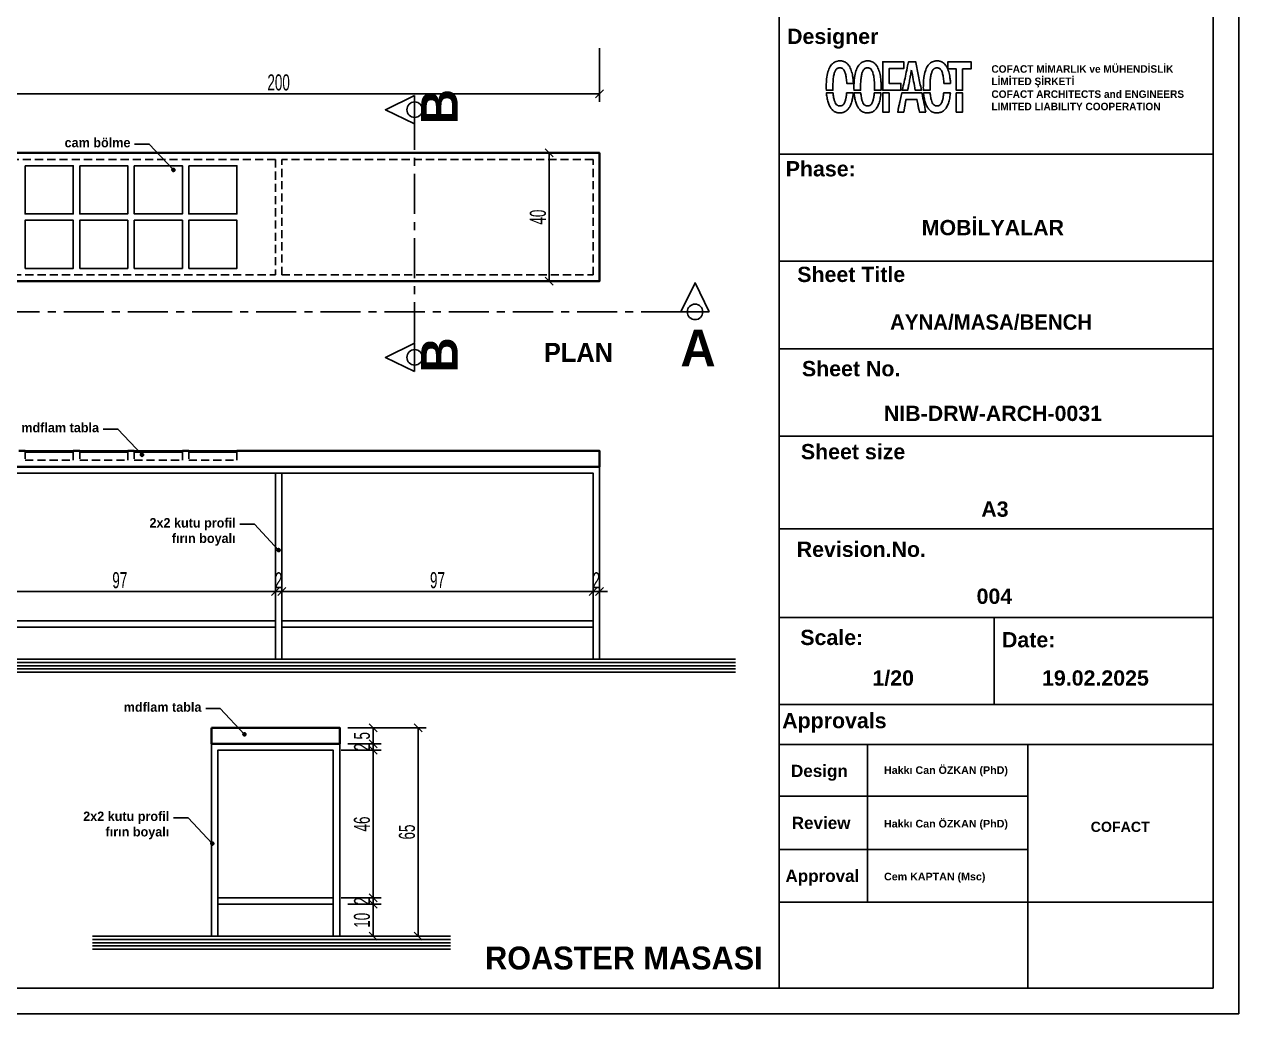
# Model space of a CAD drawing. Header units: millimetres. Extents: x 933584 to 974011, y 4545988 to 4553664.
# Drawn here: x 968962.5 to 969341, y 4550455.4 to 4550763.8 of the extents above; entities that cross this region are included whole.
import ezdxf

# ---------------------------------------------------------------- set-up
doc = ezdxf.new("R2010")
doc.units = ezdxf.units.MM
doc.header["$PDMODE"] = 35
doc.linetypes.add('CENTER', pattern=[2, 1.25, -0.25, 0.25, -0.25])
doc.linetypes.add('HIDDEN', pattern=[9.525, 6.35, -3.175])
doc.layers.get('0').update_dxf_attribs({"color": 255})
doc.layers.get('Defpoints').update_dxf_attribs({"color": 8})
for name, color, linetype in [('0-DMS-50', 143, 'Continuous'), ('0-LNS-SLN', 6, 'Continuous'), ('0-LNS-VLF', 11, 'Continuous'), ('0-TXT-XBX_20', 3, 'Continuous')]:
    doc.layers.add(name, color=color, linetype=linetype)
doc.layers.add('2-SPS-IBW', color=5, linetype='Continuous', lineweight=40)
doc.styles.add('Century Gothic_B_3', font='GOTHICB.TTF', dxfattribs={"height": 4})
doc.styles.add('dim_romans_50', font='swissl.ttf', dxfattribs={"width": 0.6, "height": 5})
doc.dimstyles.new('ONK_dim 1_50', dxfattribs={"dimscale": 5, "dimtxt": 4, "dimasz": 0.5, "dimexe": 0.5, "dimexo": 0.5, "dimgap": 0.2, "dimtad": 1, "dimdec": 1, "dimrnd": 0.5, "dimzin": 9, "dimtxsty": 'dim_romans_50', "dimblk": 'OBLIQUE', "dimcen": 1, "dimclre": 256, "dimclrt": 256, "dimazin": 2, "dimtfac": 1, "dimtdec": 1, "dimtix": 1, "dimtmove": 2, "dimatfit": 3, "dimldrblk": 'OBLIQUE', "dimfxl": 3, "dimfxlon": 1, "dimarcsym": 0})

# ---------------------------------------------------------------- blocks, each defined once
blk = doc.blocks.new('_Oblique')
at = {"color": 0, "linetype": 'ByBlock', "lineweight": -2}
blk.add_line((-0.5, -0.5), (0.5, 0.5), dxfattribs=at)
blk = doc.blocks.new('*D2683')
at = {"layer": '0-DMS-50', "lineweight": -2}
for p, q in [((968941.8, 4550756.3), (968941.8, 4550739.62)), ((969141.8, 4550756.3), (969141.8, 4550739.62))]:
    blk.add_line(p, q, dxfattribs=at)
at = {"layer": '0-DMS-50', "color": 0, "lineweight": -2}
blk.add_line((968941.8, 4550742.12), (969141.8, 4550742.12), dxfattribs=at)
at = {"layer": 'Defpoints', "color": 0}
for p in [(968941.8, 4550758.8), (969141.8, 4550758.8), (969141.8, 4550742.12)]:
    blk.add_point(p, dxfattribs=at)
at = {"layer": '0-DMS-50', "color": 0, "linetype": 'ByBlock', "lineweight": -2, "xscale": 2.5, "yscale": 2.5, "zscale": 2.5, "rotation": 180}
blk.add_blockref('_Oblique', (968941.8, 4550742.12), dxfattribs=at)
at = {"layer": '0-DMS-50', "color": 0, "linetype": 'ByBlock', "lineweight": -2, "xscale": 2.5, "yscale": 2.5, "zscale": 2.5}
blk.add_blockref('_Oblique', (969141.8, 4550742.12), dxfattribs=at)
at = {"layer": '0-DMS-50', "insert": (969041.8, 4550745.62), "char_height": 5, "attachment_point": 5, "style": 'dim_romans_50'}
blk.add_mtext('200', dxfattribs=at)
blk = doc.blocks.new('*D2684')
at = {"layer": '0-DMS-50', "lineweight": -2}
for p, q in [((969139.3, 4550723.67), (969123.63, 4550723.67)), ((969139.3, 4550683.67), (969123.63, 4550683.67))]:
    blk.add_line(p, q, dxfattribs=at)
at = {"layer": '0-DMS-50', "color": 0, "lineweight": -2}
blk.add_line((969126.13, 4550723.67), (969126.13, 4550683.67), dxfattribs=at)
at = {"layer": 'Defpoints', "color": 0}
for p in [(969141.8, 4550723.67), (969126.13, 4550683.67), (969141.8, 4550683.67)]:
    blk.add_point(p, dxfattribs=at)
at = {"layer": '0-DMS-50', "color": 0, "linetype": 'ByBlock', "lineweight": -2, "xscale": 2.5, "yscale": 2.5, "zscale": 2.5}
for p, rotation in [((969126.13, 4550723.67), 90), ((969126.13, 4550683.67), 270)]:
    blk.add_blockref('_Oblique', p, dxfattribs=dict(at, rotation=rotation))
at = {"layer": '0-DMS-50', "insert": (969122.63, 4550703.67), "char_height": 5, "attachment_point": 5, "rotation": 90, "style": 'dim_romans_50'}
blk.add_mtext('40', dxfattribs=at)
blk = doc.blocks.new('*D2692')
at = {"layer": '0-DMS-50', "lineweight": -2}
for p, q in [((968943.8, 4550571.99), (968943.8, 4550589.49)), ((969040.8, 4550580.37), (969040.8, 4550589.49))]:
    blk.add_line(p, q, dxfattribs=at)
at = {"layer": '0-DMS-50', "color": 0, "lineweight": -2}
blk.add_line((968943.8, 4550586.99), (969040.8, 4550586.99), dxfattribs=at)
at = {"layer": 'Defpoints', "color": 0}
for p in [(969040.8, 4550586.99), (969040.8, 4550577.87), (968943.8, 4550565.87)]:
    blk.add_point(p, dxfattribs=at)
at = {"layer": '0-DMS-50', "color": 0, "linetype": 'ByBlock', "lineweight": -2, "xscale": 2.5, "yscale": 2.5, "zscale": 2.5, "rotation": 180}
blk.add_blockref('_Oblique', (968943.8, 4550586.99), dxfattribs=at)
at = {"layer": '0-DMS-50', "color": 0, "linetype": 'ByBlock', "lineweight": -2, "xscale": 2.5, "yscale": 2.5, "zscale": 2.5}
blk.add_blockref('_Oblique', (969040.8, 4550586.99), dxfattribs=at)
at = {"layer": '0-DMS-50', "insert": (968992.3, 4550590.49), "char_height": 5, "attachment_point": 5, "style": 'dim_romans_50'}
blk.add_mtext('97', dxfattribs=at)
blk = doc.blocks.new('*D2693')
at = {"layer": '0-DMS-50', "lineweight": -2}
for p, q in [((969040.8, 4550580.37), (969040.8, 4550589.49)), ((969042.8, 4550580.37), (969042.8, 4550589.49))]:
    blk.add_line(p, q, dxfattribs=at)
at = {"layer": '0-DMS-50', "color": 0, "lineweight": -2}
for p, q in [((969040.8, 4550586.99), (969038.3, 4550586.99)), ((969040.8, 4550586.99), (969042.8, 4550586.99)), ((969042.8, 4550586.99), (969045.3, 4550586.99))]:
    blk.add_line(p, q, dxfattribs=at)
at = {"layer": 'Defpoints', "color": 0}
for p in [(969042.8, 4550586.99), (969040.8, 4550577.87), (969042.8, 4550577.87)]:
    blk.add_point(p, dxfattribs=at)
at = {"layer": '0-DMS-50', "color": 0, "linetype": 'ByBlock', "lineweight": -2, "xscale": 2.5, "yscale": 2.5, "zscale": 2.5}
blk.add_blockref('_Oblique', (969040.8, 4550586.99), dxfattribs=at)
at = {"layer": '0-DMS-50', "color": 0, "linetype": 'ByBlock', "lineweight": -2, "xscale": 2.5, "yscale": 2.5, "zscale": 2.5, "rotation": 180}
blk.add_blockref('_Oblique', (969042.8, 4550586.99), dxfattribs=at)
at = {"layer": '0-DMS-50', "insert": (969041.8, 4550590.49), "char_height": 5, "attachment_point": 5, "style": 'dim_romans_50'}
blk.add_mtext('2', dxfattribs=at)
blk = doc.blocks.new('*D2694')
at = {"layer": '0-DMS-50', "lineweight": -2}
for p, q in [((969042.8, 4550580.37), (969042.8, 4550589.49)), ((969139.8, 4550580.37), (969139.8, 4550589.49))]:
    blk.add_line(p, q, dxfattribs=at)
at = {"layer": '0-DMS-50', "color": 0, "lineweight": -2}
blk.add_line((969042.8, 4550586.99), (969139.8, 4550586.99), dxfattribs=at)
at = {"layer": 'Defpoints', "color": 0}
for p in [(969139.8, 4550586.99), (969042.8, 4550577.87), (969139.8, 4550577.87)]:
    blk.add_point(p, dxfattribs=at)
at = {"layer": '0-DMS-50', "color": 0, "linetype": 'ByBlock', "lineweight": -2, "xscale": 2.5, "yscale": 2.5, "zscale": 2.5, "rotation": 180}
blk.add_blockref('_Oblique', (969042.8, 4550586.99), dxfattribs=at)
at = {"layer": '0-DMS-50', "color": 0, "linetype": 'ByBlock', "lineweight": -2, "xscale": 2.5, "yscale": 2.5, "zscale": 2.5}
blk.add_blockref('_Oblique', (969139.8, 4550586.99), dxfattribs=at)
at = {"layer": '0-DMS-50', "insert": (969091.3, 4550590.49), "char_height": 5, "attachment_point": 5, "style": 'dim_romans_50'}
blk.add_mtext('97', dxfattribs=at)
blk = doc.blocks.new('*D2695')
at = {"layer": '0-DMS-50', "lineweight": -2}
for p, q in [((969139.8, 4550580.37), (969139.8, 4550589.49)), ((969141.8, 4550580.37), (969141.8, 4550589.49))]:
    blk.add_line(p, q, dxfattribs=at)
at = {"layer": '0-DMS-50', "color": 0, "lineweight": -2}
for p, q in [((969139.8, 4550586.99), (969137.3, 4550586.99)), ((969139.8, 4550586.99), (969141.8, 4550586.99)), ((969141.8, 4550586.99), (969144.3, 4550586.99))]:
    blk.add_line(p, q, dxfattribs=at)
at = {"layer": 'Defpoints', "color": 0}
for p in [(969141.8, 4550586.99), (969139.8, 4550577.87), (969141.8, 4550577.87)]:
    blk.add_point(p, dxfattribs=at)
at = {"layer": '0-DMS-50', "color": 0, "linetype": 'ByBlock', "lineweight": -2, "xscale": 2.5, "yscale": 2.5, "zscale": 2.5}
blk.add_blockref('_Oblique', (969139.8, 4550586.99), dxfattribs=at)
at = {"layer": '0-DMS-50', "color": 0, "linetype": 'ByBlock', "lineweight": -2, "xscale": 2.5, "yscale": 2.5, "zscale": 2.5, "rotation": 180}
blk.add_blockref('_Oblique', (969141.8, 4550586.99), dxfattribs=at)
at = {"layer": '0-DMS-50', "insert": (969140.8, 4550590.49), "char_height": 5, "attachment_point": 5, "style": 'dim_romans_50'}
blk.add_mtext('2', dxfattribs=at)
blk = doc.blocks.new('*D2698')
at = {"layer": '0-DMS-50', "lineweight": -2}
for p, q in [((969070.32, 4550544.52), (969087.82, 4550544.52)), ((969070.32, 4550479.52), (969087.82, 4550479.52))]:
    blk.add_line(p, q, dxfattribs=at)
at = {"layer": '0-DMS-50', "color": 0, "lineweight": -2}
blk.add_line((969085.32, 4550479.52), (969085.32, 4550544.52), dxfattribs=at)
at = {"layer": 'Defpoints', "color": 0}
for p in [(969060.83, 4550544.52), (969085.32, 4550544.52), (969060.83, 4550479.52)]:
    blk.add_point(p, dxfattribs=at)
at = {"layer": '0-DMS-50', "color": 0, "linetype": 'ByBlock', "lineweight": -2, "xscale": 2.5, "yscale": 2.5, "zscale": 2.5}
for p, rotation in [((969085.32, 4550544.52), 90), ((969085.32, 4550479.52), 270)]:
    blk.add_blockref('_Oblique', p, dxfattribs=dict(at, rotation=rotation))
at = {"layer": '0-DMS-50', "insert": (969081.82, 4550512.02), "char_height": 5, "attachment_point": 5, "rotation": 90, "style": 'dim_romans_50'}
blk.add_mtext('65', dxfattribs=at)
blk = doc.blocks.new('*D2699')
at = {"layer": '0-DMS-50', "lineweight": -2}
for p, q in [((969063.33, 4550489.52), (969073.78, 4550489.52)), ((969063.33, 4550479.52), (969073.78, 4550479.52))]:
    blk.add_line(p, q, dxfattribs=at)
at = {"layer": '0-DMS-50', "color": 0, "lineweight": -2}
blk.add_line((969071.28, 4550479.52), (969071.28, 4550489.52), dxfattribs=at)
at = {"layer": 'Defpoints', "color": 0}
for p in [(969060.83, 4550489.52), (969071.28, 4550489.52), (969060.83, 4550479.52)]:
    blk.add_point(p, dxfattribs=at)
at = {"layer": '0-DMS-50', "color": 0, "linetype": 'ByBlock', "lineweight": -2, "xscale": 2.5, "yscale": 2.5, "zscale": 2.5}
for p, rotation in [((969071.28, 4550489.52), 90), ((969071.28, 4550479.52), 270)]:
    blk.add_blockref('_Oblique', p, dxfattribs=dict(at, rotation=rotation))
at = {"layer": '0-DMS-50', "insert": (969067.78, 4550484.52), "char_height": 5, "attachment_point": 5, "rotation": 90, "style": 'dim_romans_50'}
blk.add_mtext('10', dxfattribs=at)
blk = doc.blocks.new('*D2700')
at = {"layer": '0-DMS-50', "color": 0, "lineweight": -2}
for p, q in [((969071.28, 4550491.52), (969071.28, 4550494.02)), ((969071.28, 4550489.52), (969071.28, 4550491.52)), ((969071.28, 4550489.52), (969071.28, 4550487.02))]:
    blk.add_line(p, q, dxfattribs=at)
at = {"layer": '0-DMS-50', "lineweight": -2}
for p, q in [((969061.33, 4550491.52), (969073.78, 4550491.52)), ((969063.33, 4550489.52), (969073.78, 4550489.52))]:
    blk.add_line(p, q, dxfattribs=at)
at = {"layer": 'Defpoints', "color": 0}
for p in [(969058.83, 4550491.52), (969060.83, 4550489.52), (969071.28, 4550491.52)]:
    blk.add_point(p, dxfattribs=at)
at = {"layer": '0-DMS-50', "color": 0, "linetype": 'ByBlock', "lineweight": -2, "xscale": 2.5, "yscale": 2.5, "zscale": 2.5}
for p, rotation in [((969071.28, 4550491.52), 270), ((969071.28, 4550489.52), 90)]:
    blk.add_blockref('_Oblique', p, dxfattribs=dict(at, rotation=rotation))
at = {"layer": '0-DMS-50', "insert": (969067.78, 4550490.52), "char_height": 5, "attachment_point": 5, "rotation": 90, "style": 'dim_romans_50'}
blk.add_mtext('2', dxfattribs=at)
blk = doc.blocks.new('*D2701')
at = {"layer": '0-DMS-50', "lineweight": -2}
for p, q in [((969061.33, 4550537.52), (969073.78, 4550537.52)), ((969061.33, 4550491.52), (969073.78, 4550491.52))]:
    blk.add_line(p, q, dxfattribs=at)
at = {"layer": '0-DMS-50', "color": 0, "lineweight": -2}
blk.add_line((969071.28, 4550491.52), (969071.28, 4550537.52), dxfattribs=at)
at = {"layer": 'Defpoints', "color": 0}
for p in [(969058.83, 4550537.52), (969071.28, 4550537.52), (969058.83, 4550491.52)]:
    blk.add_point(p, dxfattribs=at)
at = {"layer": '0-DMS-50', "color": 0, "linetype": 'ByBlock', "lineweight": -2, "xscale": 2.5, "yscale": 2.5, "zscale": 2.5}
for p, rotation in [((969071.28, 4550537.52), 90), ((969071.28, 4550491.52), 270)]:
    blk.add_blockref('_Oblique', p, dxfattribs=dict(at, rotation=rotation))
at = {"layer": '0-DMS-50', "insert": (969067.78, 4550514.52), "char_height": 5, "attachment_point": 5, "rotation": 90, "style": 'dim_romans_50'}
blk.add_mtext('46', dxfattribs=at)
blk = doc.blocks.new('*D2702')
at = {"layer": '0-DMS-50', "lineweight": -2}
for p, q in [((969063.33, 4550539.52), (969073.78, 4550539.52)), ((969061.33, 4550537.52), (969073.78, 4550537.52))]:
    blk.add_line(p, q, dxfattribs=at)
at = {"layer": '0-DMS-50', "color": 0, "lineweight": -2}
for p, q in [((969071.28, 4550539.52), (969071.28, 4550542.02)), ((969071.28, 4550537.52), (969071.28, 4550539.52)), ((969071.28, 4550537.52), (969071.28, 4550535.02))]:
    blk.add_line(p, q, dxfattribs=at)
at = {"layer": 'Defpoints', "color": 0}
for p in [(969060.83, 4550539.52), (969071.28, 4550539.52), (969058.83, 4550537.52)]:
    blk.add_point(p, dxfattribs=at)
at = {"layer": '0-DMS-50', "color": 0, "linetype": 'ByBlock', "lineweight": -2, "xscale": 2.5, "yscale": 2.5, "zscale": 2.5}
for p, rotation in [((969071.28, 4550539.52), 270), ((969071.28, 4550537.52), 90)]:
    blk.add_blockref('_Oblique', p, dxfattribs=dict(at, rotation=rotation))
at = {"layer": '0-DMS-50', "insert": (969067.78, 4550538.52), "char_height": 5, "attachment_point": 5, "rotation": 90, "style": 'dim_romans_50'}
blk.add_mtext('2', dxfattribs=at)
blk = doc.blocks.new('*D2703')
at = {"layer": '0-DMS-50', "lineweight": -2}
for p, q in [((969063.33, 4550544.52), (969073.78, 4550544.52)), ((969063.33, 4550539.52), (969073.78, 4550539.52))]:
    blk.add_line(p, q, dxfattribs=at)
at = {"layer": '0-DMS-50', "color": 0, "lineweight": -2}
blk.add_line((969071.28, 4550539.52), (969071.28, 4550544.52), dxfattribs=at)
at = {"layer": 'Defpoints', "color": 0}
for p in [(969060.83, 4550544.52), (969071.28, 4550544.52), (969060.83, 4550539.52)]:
    blk.add_point(p, dxfattribs=at)
at = {"layer": '0-DMS-50', "color": 0, "linetype": 'ByBlock', "lineweight": -2, "xscale": 2.5, "yscale": 2.5, "zscale": 2.5}
for p, rotation in [((969071.28, 4550544.52), 90), ((969071.28, 4550539.52), 270)]:
    blk.add_blockref('_Oblique', p, dxfattribs=dict(at, rotation=rotation))
at = {"layer": '0-DMS-50', "insert": (969067.78, 4550542.02), "char_height": 5, "attachment_point": 5, "rotation": 90, "style": 'dim_romans_50'}
blk.add_mtext('5', dxfattribs=at)

msp = doc.modelspace()

# ---------------------------------------------------------------- hatches: boundary and pattern name
at = {"layer": '0-LNS-VLF', "linetype": 'HIDDEN', "ltscale": 0.5}
h = msp.add_hatch(color=256, dxfattribs=at)
h.dxf.hatch_style = 1
edge = h.paths.add_edge_path()
edge.add_arc((969009.02, 4550718.38), 0.467, 0, 360)
h = msp.add_hatch(color=256, dxfattribs=at)
h.dxf.hatch_style = 1
edge = h.paths.add_edge_path()
edge.add_arc((968999.23, 4550629.57), 0.467, 0, 360)
h = msp.add_hatch(color=256, dxfattribs=at)
h.dxf.hatch_style = 1
edge = h.paths.add_edge_path()
edge.add_arc((969041.8, 4550599.88), 0.467, 0, 360)
h = msp.add_hatch(color=256, dxfattribs=at)
h.dxf.hatch_style = 1
edge = h.paths.add_edge_path()
edge.add_arc((969031.16, 4550542.46), 0.467, 0, 360)
h = msp.add_hatch(color=256, dxfattribs=at)
h.dxf.hatch_style = 1
edge = h.paths.add_edge_path()
edge.add_arc((969021.13, 4550508.42), 0.467, 0, 360)

# ---------------------------------------------------------------- linework, layer by layer
at = {"color": 0}
for p, q in [((969333.03, 4550723.25), (969197.81, 4550723.25)), ((969197.81, 4550689.94), (969333.03, 4550689.94)), ((969333.03, 4550662.58), (969197.81, 4550662.58)), ((969333.03, 4550635.4), (969197.81, 4550635.4)), ((969333.03, 4550606.51), (969197.81, 4550606.51)), ((969333.03, 4550578.91), (969197.81, 4550578.91)), ((969264.8, 4550578.91), (969264.8, 4550551.82)), ((969333.03, 4550551.82), (969197.81, 4550551.82)), ((969333.03, 4550539.28), (969197.81, 4550539.28)), ((969225.35, 4550539.28), (969225.35, 4550490.18)), ((969275.35, 4550539.28), (969275.35, 4550509.85)), ((969197.81, 4550523.23), (969275.35, 4550523.23)), ((969275.35, 4550509.85), (969275.35, 4550463.4)), ((969197.81, 4550506.54), (969275.35, 4550506.54)), ((969333.03, 4550490.18), (969197.81, 4550490.18))]:
    msp.add_line(p, q, dxfattribs=at)
for points in [[(968501.03, 4551055.4), (969341.03, 4551055.4), (969341.03, 4550455.4), (968501.03, 4550455.4)], [(968509.03, 4551047.4), (969333.03, 4551047.4), (969333.03, 4550463.4), (968509.03, 4550463.4)], [(969230.08, 4550747.65), (969230.08, 4550743.2), (969232.91, 4550743.2), (969235.73, 4550743.2), (969235.73, 4550744.25), (969235.73, 4550745.31), (969233.9, 4550745.31), (969232.07, 4550745.31), (969232.07, 4550747.63), (969232.07, 4550749.96), (969234.36, 4550749.96), (969236.65, 4550749.96), (969236.65, 4550751.03), (969236.65, 4550752.11), (969233.36, 4550752.11), (969230.08, 4550752.11)], [(969250.41, 4550750.97), (969250.41, 4550749.84), (969251.7, 4550749.84), (969252.99, 4550749.84), (969252.99, 4550746.52), (969252.99, 4550743.2), (969253.99, 4550743.2), (969254.98, 4550743.2), (969254.98, 4550746.52), (969254.98, 4550749.84), (969256.29, 4550749.84), (969257.61, 4550749.84), (969257.61, 4550750.97), (969257.61, 4550752.11), (969254.01, 4550752.11), (969250.41, 4550752.11)], [(969230.08, 4550739.4), (969230.08, 4550736.4), (969231.07, 4550736.41), (969232.05, 4550736.42), (969232.06, 4550739.41), (969232.07, 4550742.4), (969231.08, 4550742.4), (969230.08, 4550742.4)], [(969253, 4550739.41), (969253.01, 4550736.42), (969254, 4550736.41), (969254.98, 4550736.4), (969254.98, 4550739.4), (969254.98, 4550742.4), (969253.99, 4550742.4), (969252.99, 4550742.4)]]:
    msp.add_lwpolyline(points, close=True, dxfattribs=at)
msp.add_lwpolyline([(969197.81, 4551047.4), (969197.81, 4550463.4)], dxfattribs=at)
for points in [[(969215.94, 4550752.3, 0.11064), (969214.7, 4550751.7, 0.089568), (969213.72, 4550750.59, 0.069833), (969213.02, 4550748.94, 0.037138), (969212.6, 4550746.76, 0.013582), (969212.55, 4550746.1, 0.005436), (969212.5, 4550745.2, 0.005261), (969212.47, 4550744.31, 0.017635), (969212.48, 4550743.72), (969212.51, 4550743.2), (969213.53, 4550743.2), (969214.55, 4550743.2), (969214.56, 4550744.4, -0.01557), (969214.62, 4550746.17, -0.027157), (969214.79, 4550747.62, -0.033018), (969215.07, 4550748.76, -0.079442), (969215.46, 4550749.54, -0.009072), (969215.58, 4550749.69, -0.030827), (969215.67, 4550749.79, -0.031813), (969215.76, 4550749.87, -0.010138), (969215.91, 4550749.99, -0.089655), (969216.21, 4550750.13, -0.05192), (969216.61, 4550750.19, -0.051218), (969217.02, 4550750.17, -0.076363), (969217.36, 4550750.07, -0.070873), (969217.68, 4550749.85, -0.052254), (969217.97, 4550749.53, -0.046256), (969218.21, 4550749.12, -0.033841), (969218.4, 4550748.62, -0.02482), (969218.55, 4550748.06, -0.012371), (969218.68, 4550747.34, -0.011745), (969218.78, 4550746.55, -0.011909), (969218.85, 4550745.75), (969218.88, 4550745.31), (969219.91, 4550745.31), (969220.93, 4550745.31), (969220.93, 4550745.47, 0.020953), (969220.92, 4550745.84, 0.004455), (969220.86, 4550746.47, 0.00493), (969220.79, 4550747.12, 0.011284), (969220.71, 4550747.61, 0.038093), (969220.26, 4550749.41, 0.067383), (969219.59, 4550750.79, 0.083303), (969218.7, 4550751.74, 0.099908), (969217.6, 4550752.27, 0.02201), (969217.42, 4550752.31, 0.020762), (969217.24, 4550752.33, 0.015695), (969217.02, 4550752.34, 0.005906), (969216.7, 4550752.34, 0.00548), (969216.46, 4550752.34, 0.006399), (969216.23, 4550752.33, 0.005718), (969216.04, 4550752.31, 0.038226)], [(969224.57, 4550752.3, 0.105194), (969223.39, 4550751.74, 0.087054), (969222.44, 4550750.72, 0.069549), (969221.74, 4550749.21, 0.038701), (969221.3, 4550747.23, 0.014261), (969221.2, 4550746.4, 0.008448), (969221.13, 4550745.4, 0.008433), (969221.1, 4550744.43, 0.018733), (969221.12, 4550743.69), (969221.14, 4550743.2), (969222.16, 4550743.2), (969223.18, 4550743.2), (969223.19, 4550744.4, -0.01557), (969223.25, 4550746.17, -0.027157), (969223.42, 4550747.62, -0.033018), (969223.7, 4550748.76, -0.079442), (969224.09, 4550749.54, -0.009072), (969224.21, 4550749.69, -0.030827), (969224.3, 4550749.79, -0.031813), (969224.39, 4550749.87, -0.010138), (969224.54, 4550749.99, -0.089655), (969224.84, 4550750.13, -0.05192), (969225.24, 4550750.19, -0.051218), (969225.65, 4550750.17, -0.076363), (969225.99, 4550750.07, -0.136443), (969226.6, 4550749.53, -0.067108), (969227.04, 4550748.59, -0.045937), (969227.34, 4550747.21, -0.018323), (969227.5, 4550745.29, -0.004967), (969227.52, 4550744.89, -0.003937), (969227.53, 4550744.47, -0.00398), (969227.53, 4550744.07, -0.009912), (969227.52, 4550743.78), (969227.5, 4550743.2), (969228.52, 4550743.2), (969229.55, 4550743.2), (969229.58, 4550743.7, 0.018366), (969229.59, 4550744.57, 0.009634), (969229.55, 4550745.65, 0.009631), (969229.46, 4550746.72, 0.017297), (969229.35, 4550747.61, 0.038062), (969228.9, 4550749.41, 0.067387), (969228.22, 4550750.79, 0.08333), (969227.33, 4550751.74, 0.099909), (969226.23, 4550752.27, 0.02201), (969226.05, 4550752.31, 0.020762), (969225.87, 4550752.33, 0.015695), (969225.65, 4550752.34, 0.005906), (969225.33, 4550752.34, 0.00548), (969225.09, 4550752.34, 0.006399), (969224.86, 4550752.33, 0.005718), (969224.67, 4550752.31, 0.038226)], [(969239.05, 4550749.47, 0.00001), (969239.6, 4550746.55, 0.000084), (969240.08, 4550743.98, 0.003215), (969240.19, 4550743.41), (969240.23, 4550743.2), (969241.18, 4550743.2, 0.001355), (969241.55, 4550743.2, 0.00226), (969241.85, 4550743.2, 0.000206), (969242.13, 4550743.21, 0.409743), (969242.13, 4550743.21, 0.049641), (969242.13, 4550743.24, 0.000001), (969241.26, 4550747.58, 0.000006), (969240.4, 4550751.85, 0.007694), (969240.36, 4550752.02), (969240.34, 4550752.11), (969239.24, 4550752.11), (969238.14, 4550752.11), (969237.85, 4550750.78, -0.000077), (969237.3, 4550748.24, -0.000085), (969236.76, 4550745.77, -0.000009), (969236.25, 4550743.41, -0.006923), (969236.22, 4550743.29), (969236.2, 4550743.2), (969237.88, 4550743.2, 0.000143), (969238, 4550743.83, 0.00034), (969238.1, 4550744.38, 0.000221), (969238.22, 4550745.01, -0.000266), (969238.55, 4550746.81, -0.000578), (969238.81, 4550748.19, -0.000087)], [(969246.21, 4550752.3, 0.105194), (969245.02, 4550751.74, 0.087054), (969244.07, 4550750.72, 0.069549), (969243.37, 4550749.21, 0.038701), (969242.93, 4550747.23, 0.014261), (969242.84, 4550746.4, 0.008448), (969242.77, 4550745.4, 0.008433), (969242.74, 4550744.43, 0.018733), (969242.75, 4550743.69), (969242.78, 4550743.2), (969243.8, 4550743.2), (969244.82, 4550743.2), (969244.82, 4550744.4, -0.01557), (969244.88, 4550746.17, -0.027157), (969245.06, 4550747.62, -0.033018), (969245.34, 4550748.76, -0.079442), (969245.73, 4550749.54, -0.009072), (969245.85, 4550749.69, -0.030827), (969245.93, 4550749.79, -0.031813), (969246.03, 4550749.87, -0.010138), (969246.18, 4550749.99, -0.089655), (969246.48, 4550750.13, -0.05192), (969246.88, 4550750.19, -0.051218), (969247.29, 4550750.17, -0.076363), (969247.63, 4550750.07, -0.070873), (969247.95, 4550749.85, -0.052254), (969248.23, 4550749.53, -0.046256), (969248.48, 4550749.12, -0.033841), (969248.67, 4550748.62, -0.02482), (969248.81, 4550748.06, -0.012371), (969248.95, 4550747.34, -0.011745), (969249.05, 4550746.55, -0.011909), (969249.12, 4550745.75), (969249.14, 4550745.31), (969250.17, 4550745.31), (969251.2, 4550745.31), (969251.2, 4550745.47, 0.020953), (969251.19, 4550745.84, 0.004455), (969251.13, 4550746.47, 0.00493), (969251.05, 4550747.12, 0.011284), (969250.98, 4550747.61, 0.038093), (969250.53, 4550749.41, 0.067383), (969249.86, 4550750.79, 0.083303), (969248.97, 4550751.74, 0.099908), (969247.86, 4550752.27, 0.02201), (969247.69, 4550752.31, 0.020762), (969247.51, 4550752.33, 0.015695), (969247.28, 4550752.34, 0.005906), (969246.97, 4550752.34, 0.00548), (969246.73, 4550752.34, 0.006399), (969246.5, 4550752.33, 0.005718), (969246.31, 4550752.31, 0.038226)], [(969212.56, 4550742.11, 0.025038), (969212.79, 4550740.53, 0.036131), (969213.16, 4550739.17, 0.041565), (969213.66, 4550738.04, 0.063352), (969214.29, 4550737.18, 0.028049), (969214.61, 4550736.87, 0.034689), (969214.95, 4550736.63, 0.034905), (969215.31, 4550736.43, 0.029004), (969215.72, 4550736.27, 0.021923), (969215.92, 4550736.22, 0.031789), (969216.09, 4550736.19, 0.019677), (969216.32, 4550736.18, 0.003659), (969216.74, 4550736.18, 0.003627), (969217.15, 4550736.18, 0.019229), (969217.38, 4550736.19, 0.031747), (969217.55, 4550736.22, 0.024514), (969217.73, 4550736.27, 0.035022), (969218.2, 4550736.46, 0.037328), (969218.63, 4550736.71, 0.037367), (969219.01, 4550737.02, 0.035245), (969219.36, 4550737.39, 0.053473), (969219.91, 4550738.26, 0.03772), (969220.34, 4550739.33, 0.032588), (969220.67, 4550740.62, 0.021334), (969220.88, 4550742.13), (969220.9, 4550742.4), (969219.87, 4550742.4), (969218.83, 4550742.4), (969218.81, 4550742.13, -0.0074), (969218.77, 4550741.75, -0.005344), (969218.71, 4550741.31, -0.005411), (969218.64, 4550740.9, -0.010609), (969218.58, 4550740.57, -0.034422), (969218.3, 4550739.59, -0.07643), (969217.93, 4550738.91, -0.102726), (969217.45, 4550738.5, -0.109019), (969216.86, 4550738.32, -0.095932), (969216.22, 4550738.39, -0.113527), (969215.69, 4550738.7, -0.092498), (969215.28, 4550739.27, -0.04608), (969214.97, 4550740.11, -0.017297), (969214.85, 4550740.63, -0.007909), (969214.73, 4550741.31, -0.007223), (969214.64, 4550741.98, -0.03219), (969214.61, 4550742.37, 0.402781), (969214.6, 4550742.38, 0.001238), (969214.31, 4550742.39, 0.005463), (969213.98, 4550742.4, 0.003096), (969213.57, 4550742.4), (969212.53, 4550742.4)], [(969221.19, 4550742.11, 0.025038), (969221.42, 4550740.53, 0.036131), (969221.79, 4550739.17, 0.041565), (969222.29, 4550738.04, 0.063352), (969222.92, 4550737.18, 0.047265), (969223.48, 4550736.69, 0.06438), (969224.07, 4550736.37, 0.06177), (969224.74, 4550736.2, 0.039412), (969225.54, 4550736.17, 0.027569), (969226.11, 4550736.22, 0.048064), (969226.56, 4550736.33, 0.049711), (969226.98, 4550736.53, 0.031882), (969227.42, 4550736.83, 0.081131), (969228.19, 4550737.66, 0.052129), (969228.8, 4550738.83, 0.043307), (969229.24, 4550740.32, 0.026621), (969229.51, 4550742.13), (969229.53, 4550742.4), (969228.5, 4550742.4), (969227.46, 4550742.4), (969227.44, 4550742.13, -0.0074), (969227.4, 4550741.75, -0.005344), (969227.34, 4550741.31, -0.005411), (969227.27, 4550740.9, -0.010609), (969227.21, 4550740.57, -0.034422), (969226.93, 4550739.59, -0.07643), (969226.56, 4550738.91, -0.102726), (969226.08, 4550738.5, -0.109019), (969225.49, 4550738.32, -0.095932), (969224.85, 4550738.39, -0.113527), (969224.32, 4550738.7, -0.092498), (969223.91, 4550739.27, -0.04608), (969223.6, 4550740.11, -0.017297), (969223.48, 4550740.63, -0.007909), (969223.36, 4550741.31, -0.007223), (969223.27, 4550741.98, -0.03219), (969223.24, 4550742.37, 0.402781), (969223.23, 4550742.38, 0.001238), (969222.94, 4550742.39, 0.005463), (969222.61, 4550742.4, 0.003096), (969222.2, 4550742.4), (969221.17, 4550742.4)], [(969243.51, 4550736.4, 0.000023), (969242.91, 4550739.37, 0.000048), (969242.35, 4550742.15, 0.022716), (969242.31, 4550742.33, 0.319618), (969242.25, 4550742.38, 0.005635), (969241.83, 4550742.39, 0.005119), (969241.1, 4550742.4, 0.000404), (969239.16, 4550742.4), (969236.03, 4550742.4), (969235.39, 4550739.47, -0.000063), (969235.15, 4550738.34, -0.000102), (969234.94, 4550737.38, -0.000015), (969234.76, 4550736.52, -0.015408), (969234.72, 4550736.4), (969236.62, 4550736.42), (969236.97, 4550738.31, -0.000258), (969237.1, 4550739.04, -0.000401), (969237.22, 4550739.67, -0.000111), (969237.33, 4550740.22, -0.013635), (969237.34, 4550740.28), (969237.36, 4550740.37), (969239.06, 4550740.37), (969240.76, 4550740.37), (969241.02, 4550739.01, 0.000154), (969241.12, 4550738.44, 0.000145), (969241.23, 4550737.87, 0.000144), (969241.33, 4550737.35, 0.000507), (969241.39, 4550737.02), (969241.51, 4550736.4)], [(969242.83, 4550742.11, 0.025038), (969243.06, 4550740.53, 0.036131), (969243.42, 4550739.17, 0.041565), (969243.93, 4550738.04, 0.063352), (969244.56, 4550737.18, 0.047265), (969245.12, 4550736.69, 0.06438), (969245.7, 4550736.37, 0.06177), (969246.37, 4550736.2, 0.039412), (969247.17, 4550736.17, 0.027569), (969247.74, 4550736.22, 0.048064), (969248.2, 4550736.33, 0.049711), (969248.62, 4550736.53, 0.031882), (969249.06, 4550736.83, 0.081131), (969249.83, 4550737.66, 0.052129), (969250.43, 4550738.83, 0.043307), (969250.87, 4550740.32, 0.026621), (969251.14, 4550742.13), (969251.17, 4550742.4), (969250.13, 4550742.4), (969249.1, 4550742.4), (969249.07, 4550742.13, -0.0074), (969249.03, 4550741.75, -0.005344), (969248.97, 4550741.31, -0.005411), (969248.91, 4550740.9, -0.010609), (969248.85, 4550740.57, -0.034422), (969248.57, 4550739.59, -0.07643), (969248.2, 4550738.91, -0.102726), (969247.72, 4550738.5, -0.109019), (969247.13, 4550738.32, -0.095932), (969246.48, 4550738.39, -0.113527), (969245.96, 4550738.7, -0.092498), (969245.54, 4550739.27, -0.04608), (969245.24, 4550740.11, -0.017297), (969245.12, 4550740.63, -0.007909), (969245, 4550741.31, -0.007223), (969244.9, 4550741.98, -0.03219), (969244.88, 4550742.37, 0.402781), (969244.86, 4550742.38, 0.001238), (969244.58, 4550742.39, 0.005463), (969244.24, 4550742.4, 0.003096), (969243.84, 4550742.4), (969242.8, 4550742.4)]]:
    msp.add_lwpolyline(points, format="xyb", close=True, dxfattribs=at)
for points in [[(969084.2, 4550741.56), (969075.11, 4550737.14), (969084.2, 4550732.72), (969084.2, 4550741.56)], [(969176.01, 4550674.13), (969171.59, 4550683.22), (969167.16, 4550674.13), (969176.01, 4550674.13)], [(969084.2, 4550655.54), (969075.11, 4550659.96), (969084.2, 4550664.38), (969084.2, 4550655.54)]]:
    msp.add_lwpolyline(points)
at = {"linetype": 'CENTER', "ltscale": 10}
for points in [[(969084.2, 4550737.14), (969084.2, 4550659.96)], [(968914.82, 4550674.13), (969171.59, 4550674.13)]]:
    msp.add_lwpolyline(points, dxfattribs=at)
for centre in [(969084.2, 4550737.14), (969171.59, 4550674.13), (969084.2, 4550659.96)]:
    msp.add_circle(centre, 2.41)
at = {"layer": '0-DMS-50'}
for points in [[(968962.8, 4550719.67), (968962.8, 4550704.67), (968977.8, 4550704.67), (968977.8, 4550719.67)], [(968979.8, 4550719.67), (968979.8, 4550704.67), (968994.8, 4550704.67), (968994.8, 4550719.67)], [(968996.8, 4550719.67), (968996.8, 4550704.67), (969011.8, 4550704.67), (969011.8, 4550719.67)], [(969013.8, 4550719.67), (969013.8, 4550704.67), (969028.8, 4550704.67), (969028.8, 4550719.67)], [(968962.8, 4550687.67), (968962.8, 4550702.67), (968977.8, 4550702.67), (968977.8, 4550687.67)], [(968979.8, 4550687.67), (968979.8, 4550702.67), (968994.8, 4550702.67), (968994.8, 4550687.67)], [(968996.8, 4550687.67), (968996.8, 4550702.67), (969011.8, 4550702.67), (969011.8, 4550687.67)], [(969013.8, 4550687.67), (969013.8, 4550702.67), (969028.8, 4550702.67), (969028.8, 4550687.67)], [(968962.8, 4550630.37), (968977.8, 4550630.37), (968977.8, 4550630.87), (968962.8, 4550630.87)], [(968979.8, 4550630.37), (968994.8, 4550630.37), (968994.8, 4550630.87), (968979.8, 4550630.87)], [(968996.8, 4550630.37), (969011.8, 4550630.37), (969011.8, 4550630.87), (968996.8, 4550630.87)], [(969013.8, 4550630.37), (969028.8, 4550630.37), (969028.8, 4550630.87), (969013.8, 4550630.87)]]:
    msp.add_lwpolyline(points, close=True, dxfattribs=at)
for points in [[(968902.43, 4550565.87), (969184.2, 4550565.87)], [(968902.43, 4550564.87), (969184.2, 4550564.87)], [(968902.43, 4550563.87), (969184.2, 4550563.87)], [(968902.43, 4550562.87), (969184.2, 4550562.87)], [(968902.43, 4550561.87), (969184.2, 4550561.87)], [(968983.8, 4550479.52), (969095.35, 4550479.52)], [(968983.8, 4550478.52), (969095.35, 4550478.52)], [(968983.8, 4550477.52), (969095.35, 4550477.52)], [(968983.8, 4550476.52), (969095.35, 4550476.52)], [(968983.8, 4550475.52), (969095.35, 4550475.52)]]:
    msp.add_lwpolyline(points, dxfattribs=at)
at = {"layer": '0-LNS-SLN', "linetype": 'HIDDEN', "ltscale": 0.4}
for points in [[(969040.8, 4550721.67), (968943.8, 4550721.67), (968943.8, 4550685.67), (969040.8, 4550685.67)], [(969040.8, 4550721.67), (969040.8, 4550685.67)], [(969042.8, 4550685.67), (969139.8, 4550685.67), (969139.8, 4550721.67), (969042.8, 4550721.67)], [(969042.8, 4550685.67), (969042.8, 4550721.67)], [(968962.8, 4550630.87), (968962.8, 4550627.87), (968977.8, 4550627.87), (968977.8, 4550630.87)], [(968979.8, 4550630.87), (968979.8, 4550627.87), (968994.8, 4550627.87), (968994.8, 4550630.87)], [(968996.8, 4550630.87), (968996.8, 4550627.87), (969011.8, 4550627.87), (969011.8, 4550630.87)], [(969013.8, 4550630.87), (969013.8, 4550627.87), (969028.8, 4550627.87), (969028.8, 4550630.87)]]:
    msp.add_lwpolyline(points, dxfattribs=at)
at = {"layer": '0-LNS-SLN'}
for points in [[(968941.8, 4550565.87), (968941.8, 4550625.87), (969141.8, 4550625.87), (969141.8, 4550565.87), (969139.8, 4550565.87), (969139.8, 4550623.87), (968943.8, 4550623.87), (968943.8, 4550565.87)], [(968943.8, 4550575.87), (969040.8, 4550575.87), (969040.8, 4550577.87), (968943.8, 4550577.87)], [(969042.8, 4550575.87), (969139.8, 4550575.87), (969139.8, 4550577.87), (969042.8, 4550577.87)], [(969020.83, 4550479.52), (969020.83, 4550539.52), (969060.83, 4550539.52), (969060.83, 4550479.52), (969058.83, 4550479.52), (969058.83, 4550537.52), (969022.83, 4550537.52), (969022.83, 4550479.52)], [(969022.83, 4550489.52), (969058.83, 4550489.52), (969058.83, 4550491.52), (969022.83, 4550491.52)]]:
    msp.add_lwpolyline(points, close=True, dxfattribs=at)
msp.add_lwpolyline([(969040.8, 4550623.87), (969040.8, 4550565.87), (969042.8, 4550565.87), (969042.8, 4550623.87)], dxfattribs=at)
at = {"layer": '0-LNS-VLF', "ltscale": 0.5}
for points in [[(969009.02, 4550718.38), (969001.48, 4550726.41), (968996.93, 4550726.41)], [(968999.23, 4550629.57), (968991.69, 4550637.6), (968987.14, 4550637.6)], [(969041.8, 4550599.88), (969034.26, 4550607.92), (969029.71, 4550607.92)], [(969031.16, 4550542.46), (969023.61, 4550550.49), (969019.07, 4550550.49)], [(969021.13, 4550508.42), (969013.59, 4550516.46), (969009.04, 4550516.46)]]:
    msp.add_lwpolyline(points, dxfattribs=at)
at = {"layer": '0-LNS-VLF', "linetype": 'HIDDEN', "ltscale": 0.5}
for centre in [(969009.02, 4550718.38), (968999.23, 4550629.57), (969041.8, 4550599.88), (969031.16, 4550542.46), (969021.13, 4550508.42)]:
    msp.add_circle(centre, 0.467, dxfattribs=at)
at = {"layer": '2-SPS-IBW'}
for points in [[(968941.8, 4550723.67), (968941.8, 4550683.67), (969141.8, 4550683.67), (969141.8, 4550723.67)], [(969020.83, 4550544.52), (969060.83, 4550544.52), (969060.83, 4550539.52), (969020.83, 4550539.52)]]:
    msp.add_lwpolyline(points, close=True, dxfattribs=at)
for points in [[(969028.8, 4550630.87), (969141.8, 4550630.87), (969141.8, 4550625.87), (968941.8, 4550625.87), (968941.8, 4550630.87), (968945.8, 4550630.87)], [(968960.8, 4550630.87), (968962.8, 4550630.87)], [(968977.8, 4550630.87), (968979.8, 4550630.87)], [(968994.8, 4550630.87), (968996.8, 4550630.87)], [(969011.8, 4550630.87), (969013.8, 4550630.87)]]:
    msp.add_lwpolyline(points, dxfattribs=at)

# ---------------------------------------------------------------- texts
at = {"color": 0, "attachment_point": 1, "line_spacing_factor": 0.984502, "style": 'Century Gothic_B_3'}
for s, insert, char_height, width in [('\\pxqr;{\\fArial|b1|i0|c0|p34;Designer}', (968993.48, 4550762.39), 4.7614, 235.2535), ('{\\fFranklin Gothic Medium|b1|i0|c162|p34;COFACT MİMARLIK ve MÜHENDİSLİK}\\P{\\fFranklin Gothic Medium|b1|i0|c162|p34;LİMİTED ŞİRKETİ}', (969263.96, 4550751.01), 2.3492, 91.5237), ('\\pxql;{\\fFranklin Gothic Book|b1|i0|c162|p34;COFACT ARCHITECTS and ENGINEERS\\PLIMITED LIABILITY COOPERATION}', (969263.96, 4550743.17), 2.3492, 91.5237), ('\\pxqr;{\\fArial|b1|i0|c0|p34;Phase:}', (968986.41, 4550721.12), 4.7614, 235.2535), ('\\pxqr;{\\fArial|b1|i0|c0|p34;MOBİLYALAR}', (969051.32, 4550702.78), 4.7614, 235.2535), ('\\pxqr;{\\fArial|b1|i0|c0|p34;Sheet Title}', (969001.83, 4550688.2), 4.7614, 235.2535), ('\\pxi-2,l3,qr,t3;AYNA/MASA/BENCH', (969060.1, 4550673.34), 4.7614, 235.2535), ('\\pxqr;{\\fArial|b1|i0|c0|p34;Sheet No.}', (969000.32, 4550658.83), 4.7614, 235.2535), ('\\pxqr;{\\fArial|b1|i0|c0|p34;NIB-DRW-ARCH-0031}', (969063.18, 4550644.88), 4.7614, 235.2535), ('\\pxqr;{\\fArial|b1|i0|c0|p34;Sheet size}', (969001.85, 4550632.96), 4.7614, 235.2535), ('\\pxqr;{\\fArial|b1|i0|c0|p34;A3}', (969034.05, 4550615.05), 4.7614, 235.2535), ('\\pxqr;{\\fArial|b1|i0|c0|p34;Revision.No.}', (969008.3, 4550602.53), 4.7614, 235.2535), ('\\pxqr;{\\fArial|b1|i0|c0|p34;00\\fArial|b1|i0|c162|p34;4}', (969035.18, 4550587.88), 4.7614, 235.2535), ('\\pxqr;{\\fArial|b1|i0|c0|p34;Scale:}', (968988.74, 4550575.06), 4.7614, 235.2535), ('\\pxqr;{\\fArial|b1|i0|c0|p34;Date:}', (969048.63, 4550574.34), 4.7614, 235.2535), ('\\pxqr;{\\fArial|b1|i0|c0|p34;1/20}', (969004.56, 4550562.41), 4.7614, 235.2535), ('\\pxqr;{\\fArial|b1|i0|c162|p34;19\\fArial|b1|i0|c0|p34;.02.202\\fArial|b1|i0|c162|p34;5}', (969077.77, 4550562.41), 4.7614, 235.2535), ('\\pxqr;{\\fArial|b1|i0|c0|p34;Approvals}', (968996.03, 4550549.15), 4.7614, 235.2535), ('\\pxqr;{\\fArial|b1|i0|c0|p34;Design}', (968983.95, 4550532.98), 3.8034, 235.2535), ('{\\fArial|b1|i0|c0|p34;\\W9.71336;   }{\\fArial|b1|i0|c0|p34;Hakkı Can ÖZKAN (PhD)}', (969203.57, 4550532.51), 2.3807, 65.374), ('\\pxqr;{\\fArial|b1|i0|c0|p34;Review}', (968984.78, 4550516.77), 3.8034, 235.2535), ('{\\fArial|b1|i0|c0|p34;\\W9.71336;   }{\\fArial|b1|i0|c0|p34;Hakkı Can ÖZKAN (PhD)}', (969203.57, 4550515.82), 2.3807, 65.374), ('\\pxqc;{\\fArial|b1|i0|c0|p34;COFACT}', (969238.73, 4550515.23), 3.1638, 130.7481), ('\\pxqr;{\\fArial|b1|i0|c0|p34;Approval}', (968987.54, 4550500.26), 3.8034, 235.2535), ('{\\W9.71336;\\fArial|b1|i0|c0|p34;   \\W1;Cem KAPTAN (Msc)}', (969203.57, 4550499.34), 2.3807, 65.374), ('\\pxi-2,l3,qr,t3;ROASTER MASASI', (968839.77, 4550476.33), 7.142, 352.8803)]:
    msp.add_mtext(s, dxfattribs=dict(at, insert=insert, char_height=char_height, width=width))
at = {"linetype": 'CENTER', "ltscale": 10, "char_height": 11.3933, "attachment_point": 3, "rotation": 90, "line_spacing_factor": 0.984502, "style": 'Century Gothic_B_3'}
for insert, width in [((969086.21, 4550987.03), 254.438), ((969086.21, 4550868.66), 213.4645)]:
    msp.add_mtext('\\pxql;{\\fFranklin Gothic Book|b1|i0|c162|p34;B}', dxfattribs=dict(at, insert=insert, width=width))
at = {"linetype": 'CENTER', "ltscale": 10, "insert": (969398.79, 4550668.55), "char_height": 11.3933, "width": 231.7552, "attachment_point": 3, "line_spacing_factor": 0.984502, "style": 'Century Gothic_B_3'}
msp.add_mtext('\\pxql;{\\fFranklin Gothic Book|b1|i0|c162|p34;A}', dxfattribs=at)
at = {"layer": '0-LNS-VLF', "linetype": 'HIDDEN', "ltscale": 0.5, "char_height": 2.9364, "width": 95.455, "attachment_point": 1, "line_spacing_factor": 0.984502, "style": 'Century Gothic_B_3'}
for s, insert in [('\\pxqr;{\\fFranklin Gothic Book|b1|i0|c162|p34;cam bölme}', (968900.16, 4550728.36)), ('\\pxqr;{\\fFranklin Gothic Book|b1|i0|c162|p34;mdflam tabla}', (968890.37, 4550639.54)), ('\\pxqr;{\\fFranklin Gothic Book|b1|i0|c162|p34;2x2 kutu profil \\Pfırın boyalı}', (968932.94, 4550609.86)), ('\\pxqr;{\\fFranklin Gothic Book|b1|i0|c162|p34;mdflam tabla}', (968922.29, 4550552.44)), ('\\pxqr;{\\fFranklin Gothic Book|b1|i0|c162|p34;2x2 kutu profil \\Pfırın boyalı}', (968912.27, 4550518.4))]:
    msp.add_mtext(s, dxfattribs=dict(at, insert=insert))
at = {"layer": '0-TXT-XBX_20', "color": 0, "insert": (969019.92, 4550664.48), "char_height": 5.9199, "width": 230.6396, "attachment_point": 1, "rotation": 0, "line_spacing_factor": 0.984502, "style": 'Century Gothic_B_3'}
msp.add_mtext('\\pxqc;{\\fFranklin Gothic Book|b1|i0|c162|p34;PLAN}', dxfattribs=at)

# ---------------------------------------------------------------- dimensions: what is measured, and where the dimension line sits
at = {"layer": '0-DMS-50'}
for p1, p2, distance, picture, middle in [((968941.8, 4550758.8), (969141.8, 4550758.8), -16.68, '*D2683', (969041.8, 4550745.62)), ((969141.8, 4550723.67), (969141.8, 4550683.67), -15.67, '*D2684', (969122.63, 4550703.67)), ((969060.83, 4550479.52), (969060.83, 4550544.52), -24.49, '*D2698', (969081.82, 4550512.02)), ((969060.83, 4550479.52), (969060.83, 4550489.52), -10.45, '*D2699', (969067.78, 4550484.52))]:
    dim = msp.add_aligned_dim(p1=p1, p2=p2, distance=distance, dimstyle='ONK_dim 1_50', dxfattribs=at)
    dim.commit()
    dim.dimension.update_dxf_attribs({"geometry": picture, "text_midpoint": middle})
for base, p1, p2, angle, picture, middle in [((969040.8, 4550586.99), (968943.8, 4550565.87), (969040.8, 4550577.87), 180, '*D2692', (968992.3, 4550590.49)), ((969042.8, 4550586.99), (969040.8, 4550577.87), (969042.8, 4550577.87), 180, '*D2693', (969041.8, 4550590.49)), ((969139.8, 4550586.99), (969042.8, 4550577.87), (969139.8, 4550577.87), 180, '*D2694', (969091.3, 4550590.49)), ((969141.8, 4550586.99), (969139.8, 4550577.87), (969141.8, 4550577.87), 180, '*D2695', (969140.8, 4550590.49)), ((969071.28, 4550544.52), (969060.83, 4550539.52), (969060.83, 4550544.52), 270, '*D2703', (969067.78, 4550542.02)), ((969071.28, 4550539.52), (969058.83, 4550537.52), (969060.83, 4550539.52), 270, '*D2702', (969067.78, 4550538.52)), ((969071.28, 4550537.52), (969058.83, 4550491.52), (969058.83, 4550537.52), 270, '*D2701', (969067.78, 4550514.52)), ((969071.28, 4550491.52), (969060.83, 4550489.52), (969058.83, 4550491.52), 270, '*D2700', (969067.78, 4550490.52))]:
    dim = msp.add_linear_dim(base=base, p1=p1, p2=p2, angle=angle, dimstyle='ONK_dim 1_50', dxfattribs=at)
    dim.commit()
    dim.dimension.update_dxf_attribs({"geometry": picture, "text_midpoint": middle})

doc.saveas('drawing.dxf')
